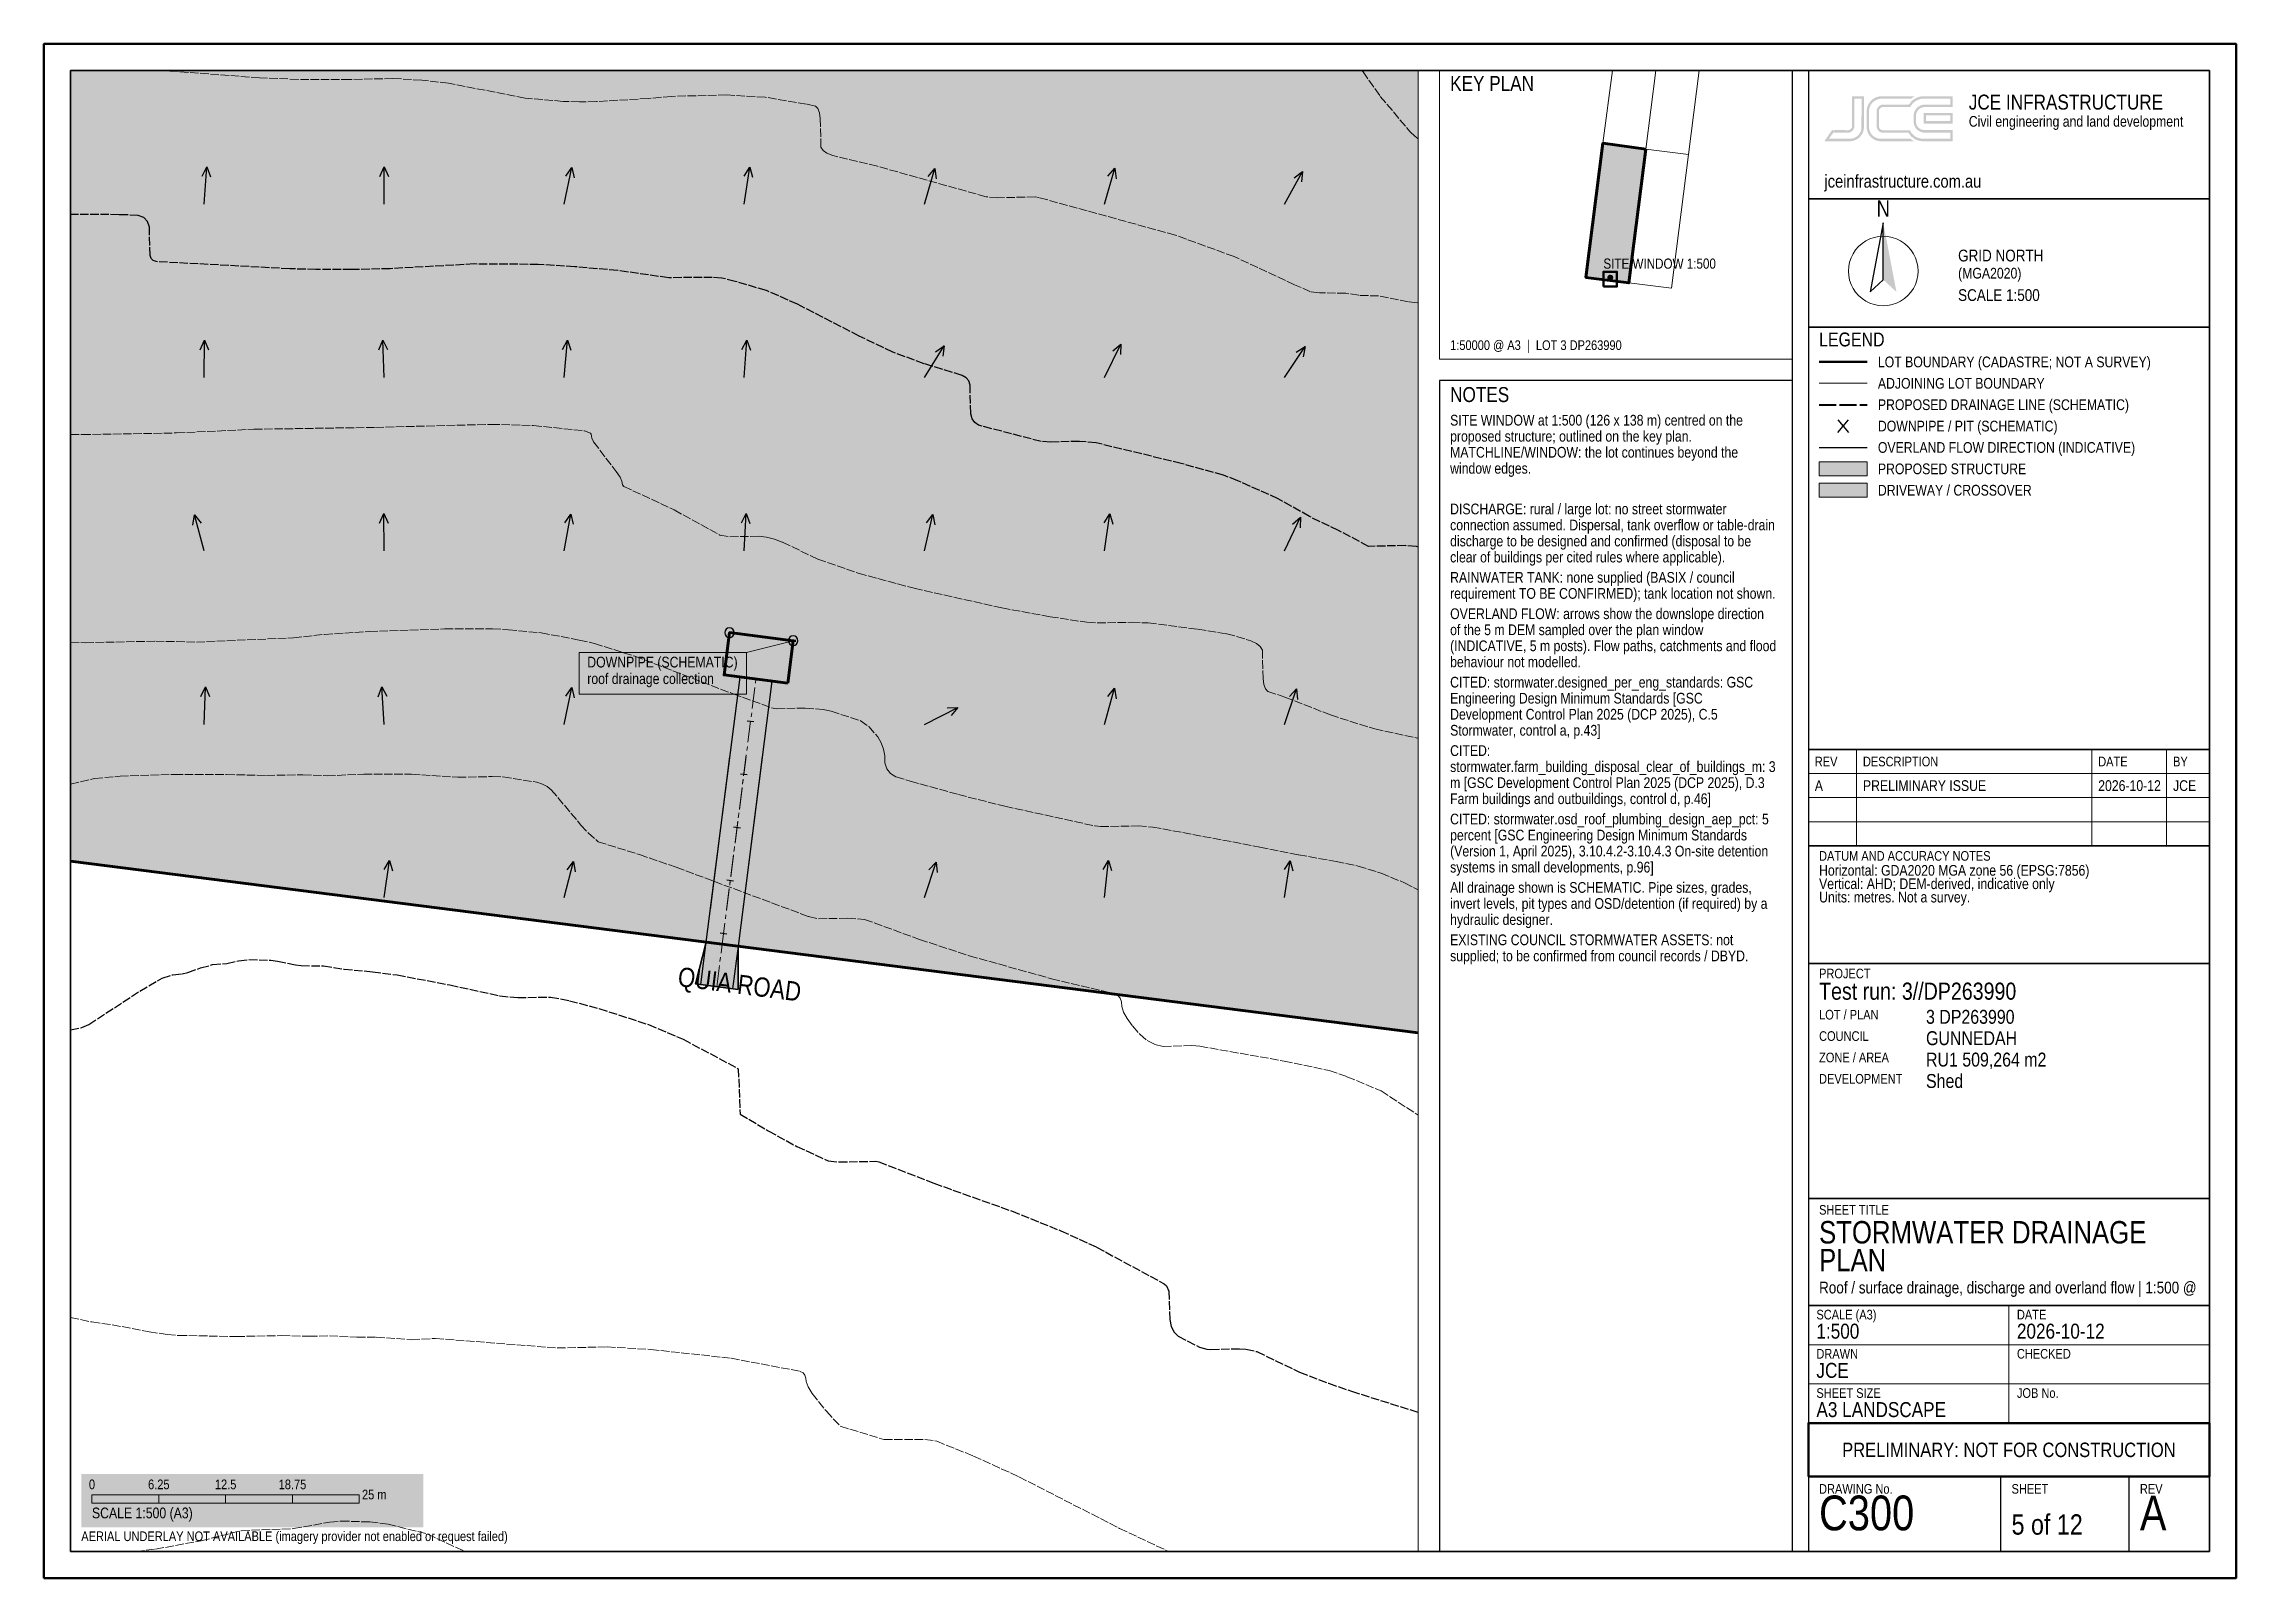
# Paper-space layout 'C300' of a CAD drawing. Header units: metres, sheet in millimetres. Extents: x 5 to 415, y 5 to 292.
# The model-space entities are those that its viewports show. They can reach past a viewport. Long polylines and large blocks are cut down to what shows.
import ezdxf
from ezdxf.enums import TextEntityAlignment as Align

# ---------------------------------------------------------------- set-up
doc = ezdxf.new("R2010")
doc.units = ezdxf.units.M
doc.header["$LTSCALE"] = 2.5
doc.linetypes.add('CENTER', pattern=[5.08, 3.175, -0.635, 0.635, -0.635])
doc.linetypes.add('DASHED', pattern=[1.524, 1.27, -0.254])
for name, color, linetype, lineweight in [('A-BLDG-SLAB', 5, 'CONTINUOUS', 50), ('C-ANNO-LOGO', 2, 'CONTINUOUS', 13), ('C-ANNO-NOTE', 7, 'CONTINUOUS', 18), ('C-ANNO-NRTH', 7, 'CONTINUOUS', 18), ('C-ANNO-ROAD', 7, 'CONTINUOUS', 25), ('C-ANNO-STMP', 1, 'CONTINUOUS', 35), ('C-ANNO-TABL', 7, 'CONTINUOUS', 18), ('C-ANNO-TTLB', 7, 'CONTINUOUS', 25), ('C-ANNO-WNDW', 1, 'CONTINUOUS', 35), ('C-DRIV-CNTR', 6, 'CENTER', 18), ('C-DRIV-XOVR', 7, 'CONTINUOUS', 35), ('C-PROP-ADJN', 9, 'CONTINUOUS', 13), ('C-PROP-BDY', 3, 'CONTINUOUS', 50), ('C-TOPO-EXST', 8, 'DASHED', 13), ('C-UTIL-FLOW', 4, 'CONTINUOUS', 18), ('C-UTIL-STRM', 4, 'CONTINUOUS', 25)]:
    doc.layers.add(name, color=color, linetype=linetype, lineweight=lineweight)
doc.layers.add('C-ANNO-VPRT', color=7, linetype='CONTINUOUS', lineweight=13, plot=False)
doc.styles.add('ARIAL NARROW', font='arialn.ttf')

msp = doc.modelspace()

# ---------------------------------------------------------------- hatches: boundary and pattern name
at = {"layer": 'A-BLDG-SLAB', "true_color": 0x1a33b2}
for points in [[(227879.02, 6571856.14), (227878.38, 6571853.87), (227877.53, 6571851.68), (227876.46, 6571849.58), (227875.19, 6571847.59), (227873.73, 6571845.74), (227872.1, 6571844.04), (227870.31, 6571842.51), (227868.38, 6571841.16), (227866.33, 6571840.01), (227864.17, 6571839.07), (227861.93, 6571838.34), (227859.63, 6571837.83), (227857.29, 6571837.55), (227854.94, 6571837.5), (227852.59, 6571837.68), (227846.64, 6571838.44), (227844.32, 6571838.85), (227842.05, 6571839.49), (227839.86, 6571840.35), (227837.76, 6571841.42), (227835.77, 6571842.68), (227833.92, 6571844.14), (227832.22, 6571845.77), (227830.69, 6571847.56), (227829.34, 6571849.49), (227828.19, 6571851.55), (227827.25, 6571853.7), (227826.52, 6571855.94), (227826.01, 6571858.24), (227825.73, 6571860.58), (227825.68, 6571862.94), (227825.86, 6571865.28), (227826.37, 6571869.25), (227826.78, 6571871.57), (227827.42, 6571873.84), (227828.28, 6571876.03), (227829.34, 6571878.13), (227830.61, 6571880.12), (227832.07, 6571881.97), (227833.7, 6571883.67), (227835.49, 6571885.2), (227837.42, 6571886.55), (227839.47, 6571887.7), (227841.63, 6571888.64), (227843.87, 6571889.37), (227846.17, 6571889.88), (227848.51, 6571890.16), (227850.86, 6571890.21), (227853.21, 6571890.03), (227859.16, 6571889.27), (227861.48, 6571888.86), (227863.75, 6571888.22), (227865.94, 6571887.36), (227868.04, 6571886.29), (227870.03, 6571885.03), (227871.88, 6571883.57), (227873.58, 6571881.94), (227875.11, 6571880.15), (227876.46, 6571878.22), (227877.61, 6571876.16), (227878.56, 6571874.01), (227879.29, 6571871.77), (227879.79, 6571869.47), (227880.07, 6571867.13), (227880.12, 6571864.77), (227879.94, 6571862.43), (227879.43, 6571858.46)], [(227849.67, 6571862.25), (227850.18, 6571866.22), (227856.13, 6571865.46), (227855.62, 6571861.49)]]:
    msp.add_hatch(color=7, dxfattribs=at).paths.add_polyline_path(points)
at = {"layer": 'A-BLDG-SLAB', "true_color": 0xc7d6ff, "transparency": 33554623}
msp.add_hatch(color=7, dxfattribs=at).paths.add_polyline_path([(227849.67, 6571862.25), (227850.18, 6571866.22), (227856.13, 6571865.46), (227855.62, 6571861.49)])
msp.add_hatch(color=7, dxfattribs=at).paths.add_polyline_path([(227849.67, 6571862.25), (227850.18, 6571866.22), (227856.13, 6571865.46), (227855.62, 6571861.49)])
at = {"layer": 'C-DRIV-XOVR', "true_color": 0xdbdbdb, "transparency": 33554610}
for points in [[(227851.16, 6571862.06), (227854.14, 6571861.68), (227850.98, 6571836.88), (227850.47, 6571832.91), (227847.49, 6571833.29), (227848, 6571837.26)], [(227851.16, 6571862.06), (227854.14, 6571861.68), (227850.98, 6571836.88), (227850.47, 6571832.91), (227847.49, 6571833.29), (227848, 6571837.26)], [(227850.24, 6571854.81), (227853.26, 6571854.81), (227851.39, 6571840.11), (227848.36, 6571840.11)]]:
    msp.add_hatch(color=7, dxfattribs=at).paths.add_polyline_path(points)
at = {"layer": 'C-DRIV-XOVR', "true_color": 0xbfbfbf, "transparency": 33554572}
msp.add_hatch(color=7, dxfattribs=at).paths.add_polyline_path([(227850.97, 6571832.85), (227847, 6571833.36), (227848, 6571837.26), (227850.98, 6571836.88)])
msp.add_hatch(color=7, dxfattribs=at).paths.add_polyline_path([(227850.97, 6571832.85), (227847, 6571833.36), (227848, 6571837.26), (227850.98, 6571836.88)])
at = {"layer": 'C-PROP-BDY', "true_color": 0xffe633, "transparency": 33554521}
msp.add_hatch(color=7, dxfattribs=at).paths.add_polyline_path([(228025.27, 6571814.67), (227673.7, 6571859.47), (227625.75, 6571865.58), (227784.61, 6573120), (228184.96, 6573064.69)])
at = {"layer": 'C-PROP-BDY', "true_color": 0xe6f5e0}
msp.add_hatch(color=7, dxfattribs=at).paths.add_polyline_path([(228025.27, 6571814.67), (227673.7, 6571859.47), (227625.75, 6571865.58), (227784.61, 6573120), (228184.96, 6573064.69)])

# ---------------------------------------------------------------- linework, layer by layer
at = {"layer": 'A-BLDG-SLAB', "lineweight": 60, "true_color": 0x14339e}
msp.add_lwpolyline([(227855.62, 6571861.49), (227849.67, 6571862.25), (227850.18, 6571866.22), (227856.13, 6571865.46)], close=True, dxfattribs=at)
at = {"layer": 'C-DRIV-CNTR', "lineweight": 13}
for points in [[(227848.98, 6571833.1), (227849.49, 6571837.07), (227852.65, 6571861.87)], [(227849.9, 6571840.31), (227851.72, 6571854.61)]]:
    msp.add_lwpolyline(points, dxfattribs=at)
at = {"layer": 'C-DRIV-CNTR', "linetype": 'CONTINUOUS', "lineweight": 25}
for points in [[(227852.46, 6571857.86), (227851.83, 6571857.94)], [(227851.83, 6571852.9), (227851.19, 6571852.98)], [(227851.2, 6571847.94), (227850.56, 6571848.02)], [(227850.56, 6571842.98), (227849.93, 6571843.06)], [(227849.93, 6571838.02), (227849.3, 6571838.1)], [(227849.3, 6571833.06), (227848.67, 6571833.14)]]:
    msp.add_lwpolyline(points, dxfattribs=at)
at = {"layer": 'C-DRIV-XOVR', "lineweight": 30}
msp.add_lwpolyline([(227848, 6571837.26), (227851.16, 6571862.06), (227854.14, 6571861.68), (227850.98, 6571836.88), (227850.47, 6571832.91), (227847.49, 6571833.29)], close=True, dxfattribs=at)
for points in [[(227848.39, 6571840.31), (227850.21, 6571854.61)], [(227853.23, 6571854.61), (227851.41, 6571840.31)]]:
    msp.add_lwpolyline(points, dxfattribs=at)
at = {"layer": 'C-DRIV-XOVR', "lineweight": 35}
msp.add_lwpolyline([(227850.98, 6571836.88), (227848, 6571837.26), (227847, 6571833.36), (227850.97, 6571832.85)], close=True, dxfattribs=at)
at = {"layer": 'C-PROP-ADJN', "lineweight": 9, "true_color": 0x737373}
for points in [[(227891.49, 6573950.14), (227784.61, 6573120), (228184.96, 6573064.69), (228298.08, 6573950.14)], [(228298.08, 6573950.14), (228184.96, 6573064.69), (228584.43, 6573013.67), (228704.04, 6573950.14)]]:
    msp.add_lwpolyline(points, dxfattribs=at)
at = {"layer": 'C-PROP-ADJN', "lineweight": 9, "true_color": 0x4c4c4c}
for points in [[(227882.02, 6573876.61), (227784.61, 6573120), (228184.96, 6573064.69), (228288.69, 6573876.61)], [(228288.69, 6573876.61), (228184.96, 6573064.69), (228584.43, 6573013.67), (228694.65, 6573876.61)]]:
    msp.add_lwpolyline(points, dxfattribs=at)
msp.add_lwpolyline([(228584.43, 6573013.67), (228184.96, 6573064.69), (228025.27, 6571814.67), (228424.78, 6571763.77)], close=True, dxfattribs=at)
at = {"layer": 'C-PROP-BDY', "lineweight": 60}
msp.add_lwpolyline([(228184.96, 6573064.69), (227784.61, 6573120), (227625.75, 6571865.58), (227673.7, 6571859.47), (228025.27, 6571814.67)], close=True, dxfattribs=at)
at = {"layer": 'C-PROP-BDY', "lineweight": 35}
msp.add_lwpolyline([(228184.96, 6573064.69), (227784.61, 6573120), (227625.75, 6571865.58), (227673.7, 6571859.47), (228025.27, 6571814.67)], close=True, dxfattribs=at)
at = {"layer": 'C-PROP-BDY', "lineweight": 50}
for points in [[(227787.06, 6571845.03), (227916.06, 6571828.59)], [(227824.77, 6571840.22), (227876.37, 6571833.65)]]:
    msp.add_lwpolyline(points, dxfattribs=at)
at = {"layer": 'C-TOPO-EXST', "lineweight": 13, "true_color": 0x808080}
for points in [[(227916.06, 6571897.05), (227914.51, 6571897.06), (227913.66, 6571897.15), (227910.87, 6571897.7), (227909.03, 6571897.76), (227907.8, 6571897.96), (227905.36, 6571897.99), (227904.5, 6571898.1), (227903.02, 6571898.74), (227897.37, 6571901.38), (227891.87, 6571903.39), (227879.09, 6571906.91), (227878.76, 6571906.96), (227875.27, 6571906.89), (227874.16, 6571906.98), (227864, 6571909.83), (227859.83, 6571910.84), (227859.28, 6571911.05), (227858.92, 6571911.31), (227858.73, 6571911.62), (227858.66, 6571914.29), (227858.58, 6571914.84), (227858.43, 6571915.23), (227858.21, 6571915.46), (227857.38, 6571915.64), (227853.52, 6571916.29), (227849.9, 6571916.5), (227844.76, 6571916.37), (227842.57, 6571916.17), (227837.73, 6571915.88), (227836.14, 6571915.85), (227834.61, 6571915.9), (227831.06, 6571916.2), (227823.91, 6571917.6), (227821.39, 6571917.88), (227818.7, 6571918.04), (227814.65, 6571917.95), (227809.84, 6571917.96), (227806.23, 6571918.1), (227793.09, 6571919.1), (227787.21, 6571919.43)], [(227903.39, 6571920.28), (227904.1, 6571919.88), (227904.51, 6571919.75), (227907.43, 6571919.79), (227908.16, 6571919.61), (227908.83, 6571919.23), (227909.42, 6571918.65), (227911.03, 6571916.37), (227913.83, 6571913.05), (227914.26, 6571912.64), (227915.48, 6571911.64), (227916.06, 6571911.25)], [(227787.06, 6571884.74), (227789.66, 6571884.73), (227798.47, 6571884.89), (227805.71, 6571885.23), (227817.06, 6571885.41), (227827.89, 6571885.69), (227831.83, 6571885.58), (227836.62, 6571885.08), (227837.17, 6571884.88), (227837.25, 6571884.76), (227837.29, 6571884.41), (227837.47, 6571884.05), (227839.58, 6571881.28), (227839.94, 6571880.76), (227840.12, 6571880.39), (227840.18, 6571880.02), (227840.28, 6571879.89), (227845, 6571877.69), (227849.27, 6571875.34), (227850.21, 6571875.17), (227852.9, 6571875.23), (227853.62, 6571875.15), (227854.37, 6571874.96), (227855.14, 6571874.67), (227858.43, 6571873.09), (227862.22, 6571871.77), (227867.44, 6571870.36), (227875.63, 6571868.53), (227880.15, 6571867.7), (227883.6, 6571867.18), (227884.56, 6571867.12), (227887.79, 6571867.18), (227889.33, 6571867.12), (227893.97, 6571866.53), (227896.67, 6571866.1), (227897.59, 6571865.86), (227898.91, 6571865.46), (227899.45, 6571865.2), (227899.81, 6571864.91), (227900, 6571864.58), (227900.07, 6571861.91), (227900.15, 6571861.36), (227900.29, 6571860.96), (227900.5, 6571860.72), (227902.11, 6571860.18), (227906.37, 6571858.51), (227910.52, 6571857.2), (227914.5, 6571856.35), (227916.06, 6571856.38)], [(227787.06, 6571865.35), (227789.94, 6571865.27), (227796.53, 6571865.41), (227800.32, 6571865.33), (227809.4, 6571865.73), (227812.3, 6571866.05), (227816.49, 6571866.31), (227823.54, 6571866.56), (227828.01, 6571866.57), (227829.5, 6571866.48), (227832.57, 6571866.19), (227836.12, 6571865.52), (227837.54, 6571865.2), (227841.33, 6571864), (227850.51, 6571860.49), (227854.1, 6571859.19), (227854.58, 6571859.09), (227857.26, 6571859.16), (227858.93, 6571859.02), (227859.68, 6571858.86), (227862.38, 6571857.99), (227863.19, 6571857.43), (227864.03, 6571856.47), (227864.35, 6571855.91), (227864.57, 6571855.31), (227864.69, 6571854.68), (227864.71, 6571854.02), (227864.89, 6571853.48), (227865.23, 6571853.04), (227865.74, 6571852.73), (227867.07, 6571852.33), (227871.58, 6571851.07), (227875.93, 6571849.97), (227884.36, 6571848.13), (227884.86, 6571848.07), (227888.39, 6571848.13), (227889.75, 6571848.03), (227899.78, 6571846.16), (227903.39, 6571845.43), (227906.89, 6571844.82), (227908.96, 6571844.38), (227911.12, 6571843.72), (227913.29, 6571842.81), (227915.29, 6571841.8)], [(227787.06, 6571851.76), (227787.94, 6571851.88), (227790.8, 6571852.57), (227793.19, 6571852.78), (227798.28, 6571852.95), (227803.13, 6571852.94), (227806.88, 6571852.85), (227810.28, 6571852.92), (227812.54, 6571852.82), (227815.97, 6571852.98), (227820.45, 6571852.98), (227824.77, 6571852.68), (227827.99, 6571852.75), (227828.99, 6571852.71), (227832.17, 6571852.22), (227832.69, 6571852.05), (227833.14, 6571851.82), (227833.51, 6571851.52), (227836.28, 6571848.22), (227836.95, 6571847.48), (227837.88, 6571846.66), (227841.77, 6571845.45), (227845.19, 6571844.27), (227857.57, 6571839.66), (227858.51, 6571839.44), (227861.19, 6571839.51), (227862.81, 6571839.39), (227867.94, 6571837.52), (227872.59, 6571835.99), (227880.28, 6571833.84), (227886.17, 6571832.45), (227886.5, 6571832.27), (227886.72, 6571832.01), (227886.84, 6571831.67), (227886.85, 6571831.24), (227887.02, 6571830.72), (227887.36, 6571830.12), (227887.86, 6571829.43), (227888.53, 6571828.65), (227889.22, 6571828.07), (227889.95, 6571827.7), (227890.72, 6571827.52), (227893.4, 6571827.59), (227894.16, 6571827.53), (227902.03, 6571826.14), (227906.25, 6571825.26), (227907.91, 6571824.68), (227911.1, 6571823.35), (227916.06, 6571820.11)], [(227787.19, 6571802.45), (227790.55, 6571801.74), (227792.44, 6571801.48), (227795.9, 6571800.82), (227797.58, 6571800.57), (227798.66, 6571800.48), (227804.06, 6571800.38), (227808.3, 6571800.46), (227810.86, 6571800.41), (227812.77, 6571800.44), (227815.34, 6571800.31), (227817.14, 6571800.33), (227820.43, 6571800.08), (227822.68, 6571800.2), (227834.06, 6571799.31), (227838.72, 6571799.41), (227842.82, 6571799.17), (227850.32, 6571798.35), (227856.79, 6571797.12), (227857.05, 6571796.98), (227857.23, 6571796.78), (227857.32, 6571796.5), (227857.33, 6571796.16), (227857.53, 6571795.68), (227857.91, 6571795.06), (227859.23, 6571793.39), (227860.53, 6571791.99), (227864.62, 6571790.75), (227868.44, 6571790.76), (227869.55, 6571790.59), (227872.99, 6571789.2), (227877.24, 6571787.26), (227886.64, 6571782.44), (227891.01, 6571780.38), (227894.85, 6571778.79)], [(227787.25, 6571779.57), (227791.13, 6571779.87), (227796.5, 6571780.49), (227800.77, 6571781.28), (227804.52, 6571782.22), (227809.39, 6571782.41), (227812.78, 6571783.02), (227813.84, 6571783.12), (227816.53, 6571783.04), (227818.25, 6571782.83), (227821.96, 6571781.9), (227828.63, 6571778.78)]]:
    msp.add_lwpolyline(points, dxfattribs=at)
at = {"layer": 'C-TOPO-EXST', "lineweight": 30, "true_color": 0x808080}
for points in [[(227916.06, 6571873.72), (227914.41, 6571874.26), (227913.41, 6571874.35), (227909.93, 6571874.28), (227907.13, 6571875.77), (227904.4, 6571877.07), (227901.49, 6571878.73), (227897.7, 6571880.42), (227896.36, 6571880.94), (227892.42, 6571882.03), (227884.47, 6571883.96), (227882.9, 6571884.1), (227880.22, 6571884.03), (227879.32, 6571884.09), (227873.45, 6571885.61), (227873.1, 6571885.85), (227872.86, 6571886.21), (227872.73, 6571886.69), (227872.67, 6571889.36), (227872.54, 6571889.75), (227872.29, 6571890.05), (227871.93, 6571890.27), (227868.38, 6571891.36), (227865.45, 6571892.44), (227862.31, 6571893.95), (227856.52, 6571896.94), (227853.62, 6571898.2), (227850.72, 6571899.06), (227849.47, 6571899.37), (227848.56, 6571899.44), (227844.49, 6571899.4), (227839.72, 6571900.08), (227835.7, 6571900.43), (227832.29, 6571900.65), (227826.3, 6571900.69), (227818.44, 6571900.25), (227814.8, 6571900.16), (227811.5, 6571900.17), (227809.05, 6571900.24), (227796.55, 6571900.91), (227796.28, 6571901.01), (227796.09, 6571901.19), (227796, 6571901.47), (227795.93, 6571904.13), (227795.75, 6571904.67), (227795.4, 6571905.04), (227794.89, 6571905.24), (227793.1, 6571905.3), (227788.62, 6571905.32), (227787.06, 6571905.28)], [(227787.06, 6571828.84), (227788.4, 6571829.04), (227789.6, 6571829.28), (227790.27, 6571829.57), (227795.05, 6571832.69), (227797.13, 6571833.91), (227798.13, 6571834.22), (227799, 6571834.3), (227799.52, 6571834.43), (227800.72, 6571834.85), (227801.83, 6571835.16), (227803.17, 6571835.27), (227804.27, 6571835.52), (227805.24, 6571835.64), (227807.29, 6571835.58), (227807.92, 6571835.5), (227809.58, 6571835.13), (227810.12, 6571835.07), (227812.2, 6571835.04), (227814.13, 6571834.73), (227816.79, 6571834.5), (227819.09, 6571834.2), (227824.03, 6571833.26), (227828.7, 6571832.24), (227830.38, 6571832.08), (227833.43, 6571832.13), (227835.2, 6571831.79), (227837.97, 6571831.05), (227842.6, 6571829.56), (227845.84, 6571828.18), (227851, 6571825.43), (227851.16, 6571821.19), (227853.8, 6571819.62), (227856.46, 6571818.16), (227859.41, 6571816.81), (227860.4, 6571816.71), (227863.87, 6571816.77), (227864.13, 6571816.72), (227869.28, 6571814.72), (227876.55, 6571812.12), (227881.15, 6571810.27), (227884.5, 6571808.74), (227890.82, 6571805.31), (227891.04, 6571805.11), (227891.27, 6571804.63), (227891.34, 6571801.96), (227891.48, 6571801.31), (227891.75, 6571800.79), (227892.14, 6571800.41), (227894.12, 6571799.38), (227894.8, 6571799.2), (227895.19, 6571799.17), (227897.87, 6571799.24), (227898.46, 6571799.2), (227899.49, 6571798.97), (227903.48, 6571797.05), (227906.19, 6571796.01), (227908.33, 6571795.26), (227916.06, 6571792.83)]]:
    msp.add_lwpolyline(points, dxfattribs=at)
at = {"layer": 'C-UTIL-STRM'}
for points in [[(227850.18, 6571866.22), (227850.18, 6571866.22)], [(227856.13, 6571865.46), (227856.13, 6571865.46)]]:
    msp.add_lwpolyline(points, dxfattribs=at)
at = {"layer": 'C-UTIL-STRM', "linetype": 'DASHED', "lineweight": 35, "true_color": 0x00808c}
msp.add_lwpolyline([(227856.13, 6571865.46), (227850.18, 6571866.22)], dxfattribs=at)

psp = doc.layouts.new('C300')

# ---------------------------------------------------------------- hatches: boundary and pattern name
at = {"layer": 'A-BLDG-SLAB', "true_color": 0xc7d6ff, "transparency": 33554585}
psp.add_hatch(color=7, dxfattribs=at).paths.add_polyline_path([(337, 211.2), (346, 211.2), (346, 213.8), (337, 213.8)])
at = {"layer": 'C-ANNO-LOGO', "true_color": 0xc79929}
h = psp.add_hatch(color=7, dxfattribs=at)
h.paths.add_polyline_path([(345.37, 282.21), (343.18, 282.21), (343.18, 276.57), (343.12, 276.31), (342.96, 276.08), (342.68, 275.9), (342.43, 275.85), (340.09, 275.86), (339.88, 275.84), (339.43, 275.86), (338.08, 273.92), (338.02, 273.79), (342.91, 273.78), (343.14, 273.81), (343.49, 273.89), (344.02, 274.11), (344.42, 274.38), (344.68, 274.64), (344.94, 274.95), (345.18, 275.38), (345.28, 275.7), (345.38, 276.15)])
h.paths.add_polyline_path([(344.92, 281.76), (344.95, 281.7), (344.92, 276.05), (344.76, 275.53), (344.47, 275.07), (344.11, 274.71), (343.76, 274.49), (343.43, 274.35), (343.03, 274.26), (342.68, 274.24), (342.32, 274.26), (342.04, 274.24), (338.88, 274.25), (338.87, 274.28), (339.65, 275.39), (342.56, 275.39), (342.97, 275.53), (343.19, 275.69), (343.36, 275.87), (343.49, 276.09), (343.59, 276.39), (343.6, 281.73), (343.63, 281.76)], flags=16)
psp.add_hatch(color=7, dxfattribs=at).paths.add_polyline_path([(346.68, 281.33), (346.34, 280.89), (346.16, 280.55), (346.02, 280.18), (345.94, 279.82), (345.92, 279.59), (345.92, 276.15), (346.02, 275.66), (346.21, 275.19), (346.49, 274.76), (346.76, 274.48), (347.07, 274.23), (347.45, 274.02), (347.78, 273.89), (348.19, 273.81), (348.48, 273.78), (354.69, 273.79), (354.67, 273.84), (354.4, 273.99), (354.08, 274.25), (348.52, 274.24), (348.15, 274.29), (347.69, 274.42), (347.23, 274.68), (346.87, 275.01), (346.65, 275.3), (346.48, 275.63), (346.36, 276.16), (346.36, 279.65), (346.39, 279.89), (346.53, 280.31), (346.71, 280.65), (346.86, 280.87), (347.18, 281.18), (347.47, 281.39), (347.99, 281.64), (348.48, 281.75), (349.01, 281.76), (354.24, 281.75), (354.67, 282.07), (354.85, 282.16), (354.86, 282.21), (348.44, 282.21), (348.09, 282.14), (347.58, 281.96), (347.07, 281.68)])
h = psp.add_hatch(color=7, dxfattribs=at)
h.paths.add_polyline_path([(361.99, 282.19), (356.38, 282.21), (356.16, 282.18), (355.84, 282.12), (355.35, 281.96), (354.82, 281.68), (354.49, 281.44), (354.19, 281.14), (353.82, 280.66), (353.39, 280.64), (348.98, 280.65), (348.8, 280.64), (348.54, 280.55), (348.23, 280.37), (348.03, 280.17), (347.86, 279.89), (347.79, 279.65), (347.79, 276.36), (347.88, 276.07), (348.01, 275.86), (348.18, 275.67), (348.37, 275.53), (348.75, 275.39), (353.74, 275.37), (354.12, 274.82), (354.53, 274.43), (355.03, 274.11), (355.32, 273.98), (355.79, 273.85), (356.33, 273.78), (361.98, 273.79), (361.99, 275.84), (361.96, 275.86), (356.59, 275.86), (356.17, 275.96), (355.74, 276.19), (355.43, 276.5), (355.24, 276.84), (355.18, 277.02), (355.14, 277.23), (355.14, 278.72), (355.23, 279.11), (355.37, 279.38), (355.53, 279.61), (355.69, 279.77), (355.95, 279.95), (356.23, 280.09), (356.44, 280.15), (356.77, 280.19), (361.99, 280.19)])
h.paths.add_polyline_path([(361.56, 281.73), (361.56, 280.67), (361.54, 280.65), (356.56, 280.64), (355.99, 280.48), (355.52, 280.21), (355.14, 279.84), (354.96, 279.57), (354.8, 279.23), (354.74, 279.02), (354.69, 278.71), (354.69, 277.35), (354.74, 276.98), (354.8, 276.78), (354.96, 276.43), (355.15, 276.15), (355.42, 275.88), (355.73, 275.66), (356.08, 275.5), (356.56, 275.39), (361.49, 275.41), (361.56, 275.36), (361.56, 274.28), (361.53, 274.25), (356.66, 274.26), (356.6, 274.24), (356.13, 274.26), (355.47, 274.42), (355.06, 274.62), (354.75, 274.83), (354.29, 275.3), (354.19, 275.45), (353.99, 275.85), (348.89, 275.85), (348.66, 275.9), (348.49, 275.99), (348.35, 276.13), (348.25, 276.3), (348.22, 276.47), (348.23, 279.61), (348.28, 279.77), (348.41, 279.94), (348.68, 280.13), (348.98, 280.19), (354.05, 280.19), (354.09, 280.22), (354.22, 280.46), (354.41, 280.72), (354.78, 281.09), (354.97, 281.24), (355.29, 281.44), (355.55, 281.55), (355.93, 281.68), (356.34, 281.75), (361.54, 281.76)], flags=16)
h = psp.add_hatch(color=7, dxfattribs=at)
h.paths.add_polyline_path([(356.58, 279.08), (356.57, 277.13), (356.61, 277.09), (361.62, 277.08), (361.99, 277.1), (361.99, 279.09)])
h.paths.add_polyline_path([(357.01, 278.61), (357.08, 278.65), (361.54, 278.64), (361.56, 278.62), (361.56, 277.56), (361.54, 277.54), (357.04, 277.54), (357.01, 277.61)], flags=16)
at = {"layer": 'C-ANNO-NOTE', "true_color": 0xffffff, "transparency": 33554656}
psp.add_hatch(color=7, dxfattribs=at).paths.add_polyline_path([(105.13, 170.35), (136.38, 170.35), (136.38, 178.15), (105.13, 178.15)])
at = {"layer": 'C-ANNO-NRTH', "true_color": 0x000000}
for points in [[(349, 258.5), (351.47, 245.6), (349, 247.88)], [(14, 20.6), (26.5, 20.6), (26.5, 19), (14, 19)], [(39, 20.6), (51.5, 20.6), (51.5, 19), (39, 19)]]:
    psp.add_hatch(color=7, dxfattribs=at).paths.add_polyline_path(points)
at = {"layer": 'C-ANNO-NRTH', "true_color": 0xffffff, "transparency": 33554636}
psp.add_hatch(color=7, dxfattribs=at).paths.add_polyline_path([(12, 24.5), (76, 24.5), (76, 14.5), (12, 14.5)])
at = {"layer": 'C-DRIV-XOVR', "true_color": 0xcccccc, "transparency": 33554585}
psp.add_hatch(color=7, dxfattribs=at).paths.add_polyline_path([(337, 207.2), (346, 207.2), (346, 209.8), (337, 209.8)])

# ---------------------------------------------------------------- linework, layer by layer
at = {"layer": 'A-BLDG-SLAB', "lineweight": 18, "true_color": 0x14339e}
psp.add_lwpolyline([(337, 211.2), (346, 211.2), (346, 213.8), (337, 213.8)], close=True, dxfattribs=at)
at = {"layer": 'C-ANNO-NRTH', "lineweight": 25}
psp.add_lwpolyline([(349, 258.5), (346.53, 245.6), (349, 247.88)], close=True, dxfattribs=at)
at = {"layer": 'C-ANNO-NRTH', "lineweight": 18}
for points in [[(345.04, 254.66), (344.4, 254.1)], [(345.75, 255.13), (345.04, 254.66)], [(346.51, 255.51), (345.75, 255.13)], [(347.32, 255.78), (346.51, 255.51)], [(348.15, 255.94), (347.32, 255.78)], [(349, 256), (348.15, 255.94)], [(349.85, 255.94), (349, 256)], [(350.68, 255.78), (349.85, 255.94)], [(351.49, 255.51), (350.68, 255.78)], [(352.25, 255.13), (351.49, 255.51)], [(352.96, 254.66), (352.25, 255.13)], [(353.6, 254.1), (352.96, 254.66)], [(342.56, 250.35), (342.5, 249.5)], [(342.72, 251.18), (342.56, 250.35)], [(342.99, 251.99), (342.72, 251.18)], [(343.37, 252.75), (342.99, 251.99)], [(343.84, 253.46), (343.37, 252.75)], [(344.4, 254.1), (343.84, 253.46)], [(354.16, 253.46), (353.6, 254.1)], [(354.63, 252.75), (354.16, 253.46)], [(355.01, 251.99), (354.63, 252.75)], [(355.28, 251.18), (355.01, 251.99)], [(355.44, 250.35), (355.28, 251.18)], [(355.5, 249.5), (355.44, 250.35)], [(342.5, 249.5), (342.56, 248.65)], [(342.56, 248.65), (342.72, 247.82)], [(342.72, 247.82), (342.99, 247.01)], [(342.99, 247.01), (343.37, 246.25)], [(343.37, 246.25), (343.84, 245.54)], [(354.16, 245.54), (354.63, 246.25)], [(354.63, 246.25), (355.01, 247.01)], [(355.01, 247.01), (355.28, 247.82)], [(355.28, 247.82), (355.44, 248.65)], [(355.44, 248.65), (355.5, 249.5)], [(343.84, 245.54), (344.4, 244.9)], [(344.4, 244.9), (345.04, 244.34)], [(345.04, 244.34), (345.75, 243.87)], [(345.75, 243.87), (346.51, 243.49)], [(346.51, 243.49), (347.32, 243.22)], [(347.32, 243.22), (348.15, 243.06)], [(348.15, 243.06), (349, 243)], [(349, 243), (349.85, 243.06)], [(349.85, 243.06), (350.68, 243.22)], [(350.68, 243.22), (351.49, 243.49)], [(351.49, 243.49), (352.25, 243.87)], [(352.25, 243.87), (352.96, 244.34)], [(352.96, 244.34), (353.6, 244.9)], [(353.6, 244.9), (354.16, 245.54)]]:
    psp.add_lwpolyline(points, dxfattribs=at)
for points in [[(14, 19), (26.5, 19), (26.5, 20.6), (14, 20.6)], [(26.5, 19), (39, 19), (39, 20.6), (26.5, 20.6)], [(39, 19), (51.5, 19), (51.5, 20.6), (39, 20.6)], [(51.5, 19), (64, 19), (64, 20.6), (51.5, 20.6)]]:
    psp.add_lwpolyline(points, close=True, dxfattribs=at)
at = {"layer": 'C-ANNO-STMP', "lineweight": 50, "true_color": 0xb81a1a}
psp.add_lwpolyline([(335, 24), (410, 24), (410, 34), (335, 34)], close=True, dxfattribs=at)
at = {"layer": 'C-ANNO-TABL', "lineweight": 25}
psp.add_lwpolyline([(266, 10), (332, 10), (332, 229), (266, 229)], close=True, dxfattribs=at)
at = {"layer": 'C-ANNO-TABL', "lineweight": 13}
for points in [[(344, 142), (344, 160)], [(388, 142), (388, 160)], [(402, 142), (402, 160)], [(335, 155.5), (410, 155.5)], [(335, 151), (410, 151)], [(335, 146.5), (410, 146.5)]]:
    psp.add_lwpolyline(points, dxfattribs=at)
at = {"layer": 'C-ANNO-TTLB', "lineweight": 50}
psp.add_lwpolyline([(5, 5), (415, 5), (415, 292), (5, 292)], close=True, dxfattribs=at)
at = {"layer": 'C-ANNO-TTLB', "lineweight": 35}
psp.add_lwpolyline([(10, 10), (410, 10), (410, 287), (10, 287)], close=True, dxfattribs=at)
at = {"layer": 'C-ANNO-TTLB', "lineweight": 25}
for points in [[(10, 10), (332, 10), (332, 287), (10, 287)], [(335, 263), (410, 263), (410, 287), (335, 287)], [(335, 239), (410, 239), (410, 263), (335, 263)], [(335, 160), (410, 160), (410, 239), (335, 239)], [(335, 142), (410, 142), (410, 160), (335, 160)], [(335, 120), (410, 120), (410, 142), (335, 142)], [(335, 76), (410, 76), (410, 120), (335, 120)], [(335, 56), (410, 56), (410, 76), (335, 76)], [(335, 34), (410, 34), (410, 56), (335, 56)], [(335, 10), (410, 10), (410, 24), (335, 24)]]:
    psp.add_lwpolyline(points, close=True, dxfattribs=at)
at = {"layer": 'C-ANNO-TTLB', "lineweight": 18}
for points in [[(372.5, 34), (372.5, 56)], [(335, 48.67), (410, 48.67)], [(335, 41.33), (410, 41.33)]]:
    psp.add_lwpolyline(points, dxfattribs=at)
at = {"layer": 'C-ANNO-TTLB', "lineweight": 25}
for points in [[(371, 10), (371, 24)], [(395, 10), (395, 24)]]:
    psp.add_lwpolyline(points, dxfattribs=at)
at = {"layer": 'C-ANNO-WNDW', "lineweight": 50}
psp.add_lwpolyline([(296.66, 246.6), (299.18, 246.6), (299.18, 249.37), (296.66, 249.37)], close=True, dxfattribs=at)
at = {"layer": 'C-DRIV-XOVR', "lineweight": 18, "true_color": 0x000000}
psp.add_lwpolyline([(337, 207.2), (346, 207.2), (346, 209.8), (337, 209.8)], close=True, dxfattribs=at)
at = {"layer": 'C-PROP-ADJN', "lineweight": 13, "true_color": 0x595959}
psp.add_lwpolyline([(337, 228.5), (346, 228.5)], dxfattribs=at)
at = {"layer": 'C-PROP-BDY', "lineweight": 50, "true_color": 0x00801a}
psp.add_lwpolyline([(337, 232.5), (346, 232.5)], dxfattribs=at)
at = {"layer": 'C-UTIL-FLOW', "lineweight": 25, "true_color": 0x00808c}
for points in [[(34.58, 267.24), (35.5, 268.98), (36.17, 267.13)], [(35, 262), (35.5, 268.98)], [(67.84, 267.2), (68.63, 269), (69.44, 267.2)], [(68.67, 262), (68.63, 269)], [(102.33, 262), (103.75, 268.86)], [(102.6, 267.25), (103.75, 268.86), (104.17, 266.93)], [(135.96, 267.26), (137.02, 268.93), (137.55, 267.03)], [(136, 262), (137.02, 268.93)], [(169.67, 262), (171.65, 268.71)], [(170.38, 267.21), (171.65, 268.71), (171.91, 266.76)], [(203.33, 262), (205.28, 268.72)], [(204.01, 267.22), (205.28, 268.72), (205.55, 266.77)], [(237, 262), (240.38, 268.13)], [(238.81, 266.94), (240.38, 268.13), (240.21, 266.17)], [(34.22, 234.78), (35.03, 236.57), (35.82, 234.77)], [(35, 229.57), (35.03, 236.57)], [(67.67, 234.74), (68.4, 236.57), (69.27, 234.8)], [(68.67, 229.57), (68.4, 236.57)], [(101.99, 234.82), (102.94, 236.54), (103.58, 234.68)], [(102.33, 229.57), (102.94, 236.54)], [(135.54, 234.81), (136.45, 236.56), (137.14, 234.71)], [(136, 229.57), (136.45, 236.56)], [(169.67, 229.57), (173.39, 235.5)], [(171.75, 234.4), (173.39, 235.5), (173.11, 233.55)], [(203.33, 229.57), (206.43, 235.85)], [(204.91, 234.59), (206.43, 235.85), (206.35, 233.88)], [(237, 229.57), (240.86, 235.41)], [(239.2, 234.35), (240.86, 235.41), (240.54, 233.47)], [(337, 216.5), (346, 216.5)], [(32.86, 201.95), (33.16, 203.9), (34.4, 202.37)], [(35, 197.14), (33.16, 203.9)], [(67.79, 202.33), (68.56, 204.14), (69.39, 202.35)], [(68.67, 197.14), (68.56, 204.14)], [(102.33, 197.14), (103.54, 204.04)], [(102.44, 202.4), (103.54, 204.04), (104.02, 202.13)], [(135.46, 202.38), (136.35, 204.13), (137.06, 202.3)], [(136, 197.14), (136.35, 204.13)], [(169.67, 197.14), (171.27, 203.96)], [(170.08, 202.39), (171.27, 203.96), (171.64, 202.02)], [(203.31, 202.4), (204.36, 204.07), (204.89, 202.17)], [(203.33, 197.14), (204.36, 204.07)], [(237, 197.14), (240.03, 203.45)], [(238.53, 202.18), (240.03, 203.45), (239.97, 201.48)], [(34.36, 169.94), (35.22, 171.71), (35.96, 169.89)], [(35, 164.71), (35.22, 171.71)], [(67.55, 169.85), (68.23, 171.7), (69.14, 169.95)], [(68.67, 164.71), (68.23, 171.7)], [(102.33, 164.71), (103.75, 171.57)], [(102.6, 169.97), (103.75, 171.57), (104.17, 169.65)], [(203.33, 164.71), (205.24, 171.45)], [(203.98, 169.94), (205.24, 171.45), (205.52, 169.5)], [(237, 164.71), (239.27, 171.34)], [(237.93, 169.89), (239.27, 171.34), (239.44, 169.37)], [(169.67, 164.71), (175.91, 167.88)], [(173.94, 167.78), (175.91, 167.88), (174.67, 166.36)], [(68.62, 137.55), (69.67, 139.21), (70.21, 137.32)], [(68.67, 132.29), (69.67, 139.21)], [(102.33, 132.29), (104.06, 139.07)], [(102.84, 137.52), (104.06, 139.07), (104.39, 137.13)], [(169.67, 132.29), (171.85, 138.93)], [(170.53, 137.48), (171.85, 138.93), (172.05, 136.98)], [(203.11, 137.54), (204.1, 139.24), (204.7, 137.37)], [(203.33, 132.29), (204.1, 139.24)], [(237, 132.29), (238.1, 139.2)], [(237.03, 137.55), (238.1, 139.2), (238.61, 137.3)]]:
    psp.add_lwpolyline(points, dxfattribs=at)
at = {"layer": 'C-UTIL-STRM', "linetype": 'DASHED', "lineweight": 40, "true_color": 0x00808c}
psp.add_lwpolyline([(337, 224.5), (346, 224.5)], dxfattribs=at)
at = {"layer": 'C-UTIL-STRM', "lineweight": 25, "true_color": 0x00808c}
for points in [[(340.5, 219.3), (342.5, 221.7)], [(340.5, 221.7), (342.5, 219.3)]]:
    psp.add_lwpolyline(points, dxfattribs=at)
at = {"layer": 'C-UTIL-STRM', "lineweight": 30, "true_color": 0x00808c}
for points in [[(134.13, 181.87), (134.06, 182.21), (133.86, 182.5), (133.57, 182.7), (133.23, 182.77), (132.88, 182.7), (132.59, 182.5), (132.4, 182.21), (132.33, 181.87), (132.4, 181.52), (132.59, 181.23), (132.88, 181.04), (133.23, 180.97), (133.57, 181.04), (133.86, 181.23), (134.06, 181.52)], [(146.03, 180.35), (145.96, 180.69), (145.77, 180.99), (145.48, 181.18), (145.13, 181.25), (144.79, 181.18), (144.49, 180.99), (144.3, 180.69), (144.23, 180.35), (144.3, 180.01), (144.49, 179.71), (144.79, 179.52), (145.13, 179.45), (145.48, 179.52), (145.77, 179.71), (145.96, 180.01)]]:
    psp.add_lwpolyline(points, close=True, dxfattribs=at)
at = {"layer": 'C-UTIL-STRM', "lineweight": 13}
psp.add_lwpolyline([(105.13, 170.35), (136.38, 170.35), (136.38, 178.15), (105.13, 178.15)], close=True, dxfattribs=at)
at = {"layer": 'C-UTIL-STRM', "lineweight": 15}
psp.add_lwpolyline([(145.13, 180.35), (136.38, 178.15)], dxfattribs=at)
at = {"layer": 'C-UTIL-STRM', "lineweight": 50}
psp.add_lwpolyline([(144.63, 180.35), (145.63, 180.35)], dxfattribs=at)

# ---------------------------------------------------------------- texts
at = {"layer": 'C-ANNO-NOTE', "style": 'ARIAL NARROW'}
for s, height, p in [('KEY PLAN', 2.8, (268, 286)), ('SITE WINDOW at 1:500 (126 x 138 m) centred on the', 2, (268, 222.6)), ('proposed structure; outlined on the key plan.', 2, (268, 219.6)), ('window edges.', 2, (268, 213.6)), ('MATCHLINE/WINDOW: the lot continues beyond the', 2, (268, 216.6)), ('DISCHARGE: rural / large lot: no street stormwater', 2, (268, 206)), ('connection assumed. Dispersal, tank overflow or table-drain', 2, (268, 203)), ('discharge to be designed and confirmed (disposal to be', 2, (268, 200)), ('clear of buildings per cited rules where applicable).', 2, (268, 197)), ('RAINWATER TANK: none supplied (BASIX / council', 2, (268, 193.2)), ('requirement TO BE CONFIRMED); tank location not shown.', 2, (268, 190.2)), ('OVERLAND FLOW: arrows show the downslope direction', 2, (268, 186.4)), ('of the 5 m DEM sampled over the plan window', 2, (268, 183.4)), ('(INDICATIVE, 5 m posts). Flow paths, catchments and flood', 2, (268, 180.4)), ('behaviour not modelled.', 2, (268, 177.4)), ('CITED: stormwater.designed_per_eng_standards: GSC', 2, (268, 173.6)), ('Engineering Design Minimum Standards [GSC', 2, (268, 170.6)), ('Stormwater, control a, p.43]', 2, (268, 164.6)), ('Development Control Plan 2025 (DCP 2025), C.5', 2, (268, 167.6)), ('CITED:', 2, (268, 160.8)), ('stormwater.farm_building_disposal_clear_of_buildings_m: 3', 2, (268, 157.8)), ('m [GSC Development Control Plan 2025 (DCP 2025), D.3', 2, (268, 154.8)), ('Farm buildings and outbuildings, control d, p.46]', 2, (268, 151.8)), ('CITED: stormwater.osd_roof_plumbing_design_aep_pct: 5', 2, (268, 148)), ('percent [GSC Engineering Design Minimum Standards', 2, (268, 145)), ('(Version 1, April 2025), 3.10.4.2-3.10.4.3 On-site detention', 2, (268, 142)), ('All drainage shown is SCHEMATIC. Pipe sizes, grades,', 2, (268, 135.2)), ('systems in small developments, p.96]', 2, (268, 139)), ('invert levels, pit types and OSD/detention (if required) by a', 2, (268, 132.2)), ('hydraulic designer.', 2, (268, 129.2)), ('EXISTING COUNCIL STORMWATER ASSETS: not', 2, (268, 125.4)), ('supplied; to be confirmed from council records / DBYD.', 2, (268, 122.4))]:
    psp.add_text(s, height=height, dxfattribs=at).set_placement(p, align=Align.TOP_LEFT)
psp.add_text('1:50000 @ A3  |  LOT 3 DP263990', height=1.8, dxfattribs=at).set_placement((268, 234.2), align=Align.BOTTOM_LEFT)
at = {"layer": 'C-ANNO-NOTE', "true_color": 0x000000, "style": 'ARIAL NARROW'}
psp.add_text('NOTES', height=2.8, dxfattribs=at).set_placement((268, 227.8), align=Align.TOP_LEFT)
at = {"layer": 'C-ANNO-NOTE', "true_color": 0x404040, "style": 'ARIAL NARROW'}
psp.add_text('AERIAL UNDERLAY NOT AVAILABLE (imagery provider not enabled or request failed)', height=1.8, dxfattribs=at).set_placement((12, 11.4), align=Align.BOTTOM_LEFT)
at = {"layer": 'C-ANNO-NRTH', "style": 'ARIAL NARROW'}
psp.add_text('N', height=3, dxfattribs=at).set_placement((349, 261.2), align=Align.MIDDLE_CENTER)
for s, height, p in [('GRID NORTH', 2.2, (363, 253.5)), ('(MGA2020)', 2, (363, 250.1)), ('SCALE 1:500', 2.2, (363, 246.1)), ('SCALE 1:500 (A3)', 2, (14, 18.2))]:
    psp.add_text(s, height=height, dxfattribs=at).set_placement(p, align=Align.TOP_LEFT)
for s, p in [('0', (14, 21.1)), ('6.25', (26.5, 21.1)), ('12.5', (39, 21.1)), ('18.75', (51.5, 21.1))]:
    psp.add_text(s, height=1.8, dxfattribs=at).set_placement(p, align=Align.BOTTOM_CENTER)
psp.add_text('25 m', height=1.8, dxfattribs=at).set_placement((64.5, 19.2), align=Align.BOTTOM_LEFT)
at = {"layer": 'C-ANNO-ROAD', "true_color": 0x333333, "style": 'ARIAL NARROW'}
psp.add_text('QUIA ROAD', height=3.6, rotation=-7.2616, dxfattribs=at).set_placement((135.12, 116.1), align=Align.MIDDLE_CENTER)
at = {"layer": 'C-ANNO-STMP', "true_color": 0xb81a1a, "style": 'ARIAL NARROW'}
psp.add_text('PRELIMINARY: NOT FOR CONSTRUCTION', height=2.7, dxfattribs=at).set_placement((372.5, 29), align=Align.MIDDLE_CENTER)
at = {"layer": 'C-ANNO-TABL', "style": 'ARIAL NARROW'}
for s, height, p in [('REV', 1.8, (336.2, 157.75)), ('DESCRIPTION', 1.8, (345.2, 157.75)), ('DATE', 1.8, (389.2, 157.75)), ('BY', 1.8, (403.2, 157.75)), ('A', 2, (336.2, 153.25)), ('PRELIMINARY ISSUE', 2, (345.2, 153.25)), ('2026-10-12', 2, (389.2, 153.25)), ('JCE', 2, (403.2, 153.25))]:
    psp.add_text(s, height=height, dxfattribs=at).set_placement(p, align=Align.MIDDLE_LEFT)
at = {"layer": 'C-ANNO-TTLB', "style": 'ARIAL NARROW'}
for s, height, p in [('JCE INFRASTRUCTURE', 2.8, (365, 282.5)), ('LEGEND', 2.6, (337, 238)), ('Vertical: AHD; DEM-derived, indicative only', 2, (337, 135.9)), ('Horizontal: GDA2020 MGA zone 56 (EPSG:7856)', 2, (337, 138.4)), ('Units: metres. Not a survey.', 2, (337, 133.4)), ('Test run: 3//DP263990', 3.2, (337, 116.4)), ('3 DP263990', 2.6, (357, 111.3)), ('GUNNEDAH', 2.6, (357, 107.3)), ('RU1 509,264 m2', 2.6, (357, 103.3)), ('Shed', 2.6, (357, 99.3)), ('STORMWATER DRAINAGE', 4.2, (337, 71.8)), ('PLAN', 4.2, (337, 66.6)), ('1:500', 2.8, (336.5, 52.6)), ('2026-10-12', 2.8, (374, 52.6)), ('JCE', 2.8, (336.5, 45.27)), ('A3 LANDSCAPE', 2.8, (336.5, 37.93))]:
    psp.add_text(s, height=height, dxfattribs=at).set_placement(p, align=Align.TOP_LEFT)
at = {"layer": 'C-ANNO-TTLB', "true_color": 0x404040, "style": 'ARIAL NARROW'}
psp.add_text('Civil engineering and land development', height=2, dxfattribs=at).set_placement((365, 278.5), align=Align.TOP_LEFT)
at = {"layer": 'C-ANNO-TTLB', "true_color": 0x1a408c, "style": 'ARIAL NARROW'}
psp.add_text('jceinfrastructure.com.au', height=2.4, dxfattribs=at).set_placement((338, 267.5), align=Align.TOP_LEFT)
at = {"layer": 'C-ANNO-TTLB', "style": 'ARIAL NARROW'}
for s, p in [('LOT BOUNDARY (CADASTRE; NOT A SURVEY)', (348, 232.5)), ('ADJOINING LOT BOUNDARY', (348, 228.5)), ('PROPOSED DRAINAGE LINE (SCHEMATIC)', (348, 224.5)), ('DOWNPIPE / PIT (SCHEMATIC)', (348, 220.5)), ('OVERLAND FLOW DIRECTION (INDICATIVE)', (348, 216.5)), ('PROPOSED STRUCTURE', (348, 212.5)), ('DRIVEWAY / CROSSOVER', (348, 208.5))]:
    psp.add_text(s, height=2, dxfattribs=at).set_placement(p, align=Align.MIDDLE_LEFT)
at = {"layer": 'C-ANNO-TTLB', "true_color": 0x595959, "style": 'ARIAL NARROW'}
for s, p in [('DATUM AND ACCURACY NOTES', (337, 141)), ('PROJECT', (337, 119)), ('LOT / PLAN', (337, 111.3)), ('COUNCIL', (337, 107.3)), ('ZONE / AREA', (337, 103.3)), ('DEVELOPMENT', (337, 99.3)), ('SHEET TITLE', (337, 74.8)), ('SCALE (A3)', (336.5, 55.2)), ('DATE', (374, 55.2)), ('DRAWN', (336.5, 47.87)), ('CHECKED', (374, 47.87)), ('SHEET SIZE', (336.5, 40.53)), ('JOB No.', (374, 40.53)), ('DRAWING No.', (337, 22.6)), ('SHEET', (373, 22.6)), ('REV', (397, 22.6))]:
    psp.add_text(s, height=1.8, dxfattribs=at).set_placement(p, align=Align.TOP_LEFT)
at = {"layer": 'C-ANNO-TTLB', "true_color": 0x333333, "style": 'ARIAL NARROW'}
psp.add_text('Roof / surface drainage, discharge and overland flow | 1:500 @', height=2.2, dxfattribs=at).set_placement((337, 57.6), align=Align.BOTTOM_LEFT)
at = {"layer": 'C-ANNO-TTLB', "style": 'ARIAL NARROW'}
for s, height, p in [('C300', 6.5, (337, 12)), ('5 of 12', 3.8, (373, 12)), ('A', 6.5, (397, 12))]:
    psp.add_text(s, height=height, dxfattribs=at).set_placement(p, align=Align.BOTTOM_LEFT)
at = {"layer": 'C-ANNO-WNDW', "true_color": 0xcc1a1a, "style": 'ARIAL NARROW'}
psp.add_text('SITE WINDOW 1:500', height=1.9, dxfattribs=at).set_placement((296.66, 249.37), align=Align.BOTTOM_LEFT)
at = {"layer": 'C-UTIL-STRM', "true_color": 0x00808c, "style": 'ARIAL NARROW'}
for s, p in [('DOWNPIPE (SCHEMATIC)', (106.63, 177.35)), ('roof drainage collection', (106.63, 174.25))]:
    psp.add_text(s, height=2, dxfattribs=at).set_placement(p, align=Align.TOP_LEFT)

# ---------------------------------------------------------------- viewports
at = {"layer": 'C-ANNO-VPRT'}
vp = psp.add_viewport(center=(136, 148.5), size=(252, 277), view_center_point=(227851.56, 6571849.53), view_height=138.5, dxfattribs=at)
vp.frozen_layers = ['C-ANNO-LOGO', 'C-ANNO-NOTE', 'C-ANNO-NRTH', 'C-ANNO-ROAD', 'C-ANNO-STMP', 'C-ANNO-TABL', 'C-ANNO-TTLB', 'C-ANNO-VPRT', 'C-ANNO-WNDW', 'C-PROP-ADJN', 'C-UTIL-FLOW']
vp = psp.add_viewport(center=(299, 260), size=(66, 54), view_center_point=(227905.36, 6572450.14), view_height=2700, status=3, dxfattribs=at)
vp.frozen_layers = ['C-ANNO-LOGO', 'C-ANNO-NOTE', 'C-ANNO-NRTH', 'C-ANNO-ROAD', 'C-ANNO-STMP', 'C-ANNO-TABL', 'C-ANNO-TTLB', 'C-ANNO-VPRT', 'C-ANNO-WNDW', 'C-DRIV-CNTR', 'C-DRIV-XOVR', 'C-TOPO-EXST', 'C-UTIL-FLOW', 'C-UTIL-STRM']

doc.saveas('drawing.dxf')
